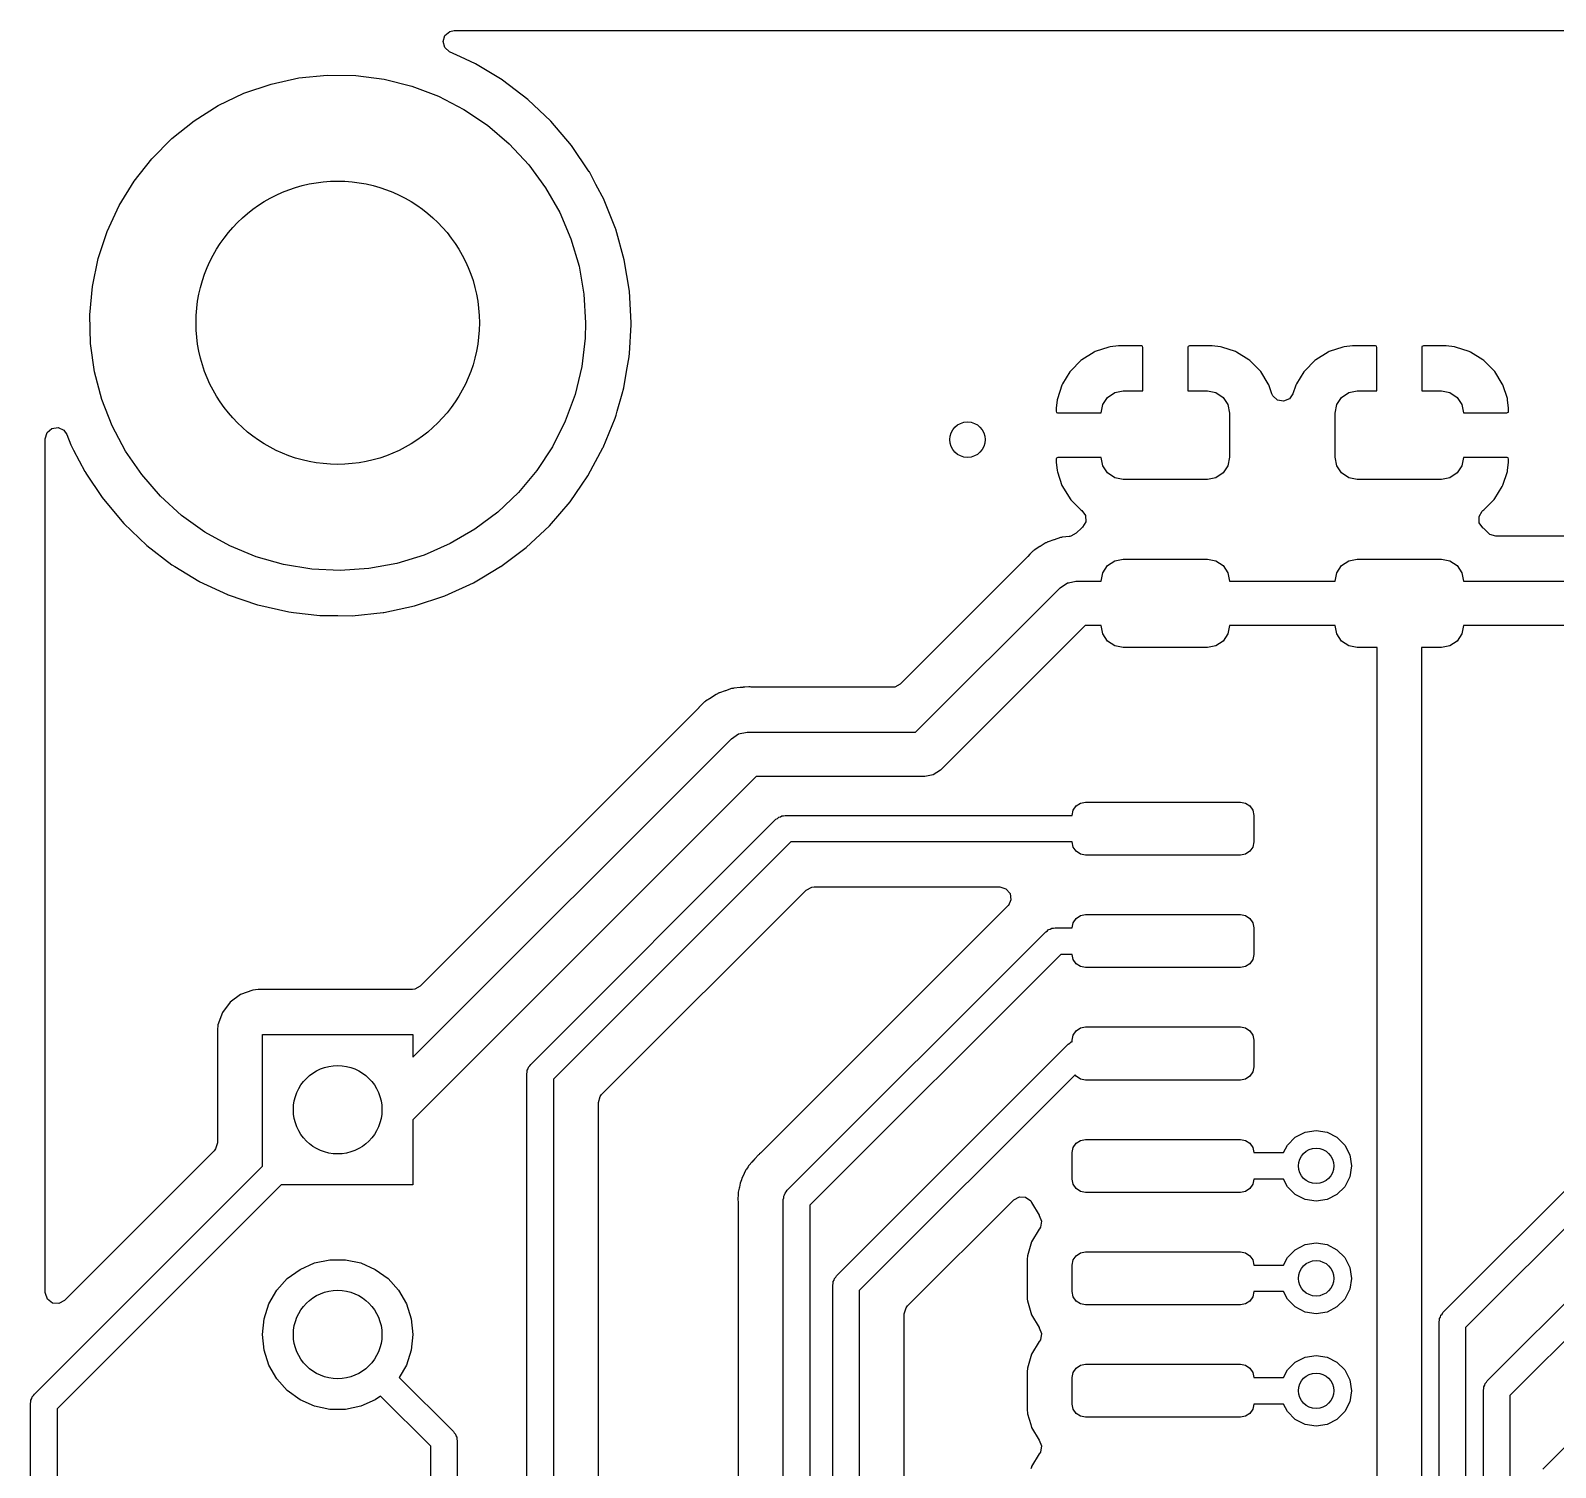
# Model space of a CAD drawing. Extents: x 122.3 to 173.5, y -134.1 to -70.4.
# Drawn here: x 122.26 to 139.48, y -86.59 to -70.36 of the extents above; entities that cross this region are included whole.
import ezdxf

# ---------------------------------------------------------------- set-up
doc = ezdxf.new("R2010")
doc.units = 0
doc.layers.add('BLACK', color=7, linetype='CONTINUOUS')

msp = doc.modelspace()

# ---------------------------------------------------------------- linework, layer by layer
at = {"layer": 'BLACK', "linetype": 'CONTINUOUS'}
for p, q in [((126.92, -70.4837), (126.941, -70.4157)), ((126.941, -70.4157), (126.995, -70.3696)), ((126.995, -70.3696), (127.046, -70.3585)), ((127.046, -70.3585), (147.931, -70.3585)), ((126.94, -70.552), (126.92, -70.4837)), ((126.993, -70.5988), (126.94, -70.552)), ((127.116, -70.656), (126.993, -70.5988)), ((127.286, -70.7345), (127.116, -70.656)), ((127.288, -70.7362), (127.286, -70.7345)), ((127.589, -70.9178), (127.288, -70.7362)), ((127.288, -70.7362), (127.288, -70.7362)), ((124.977, -70.9631), (125.292, -70.8945)), ((125.292, -70.8945), (125.613, -70.8625)), ((125.613, -70.8625), (125.935, -70.8675)), ((125.935, -70.8675), (126.255, -70.9096)), ((126.255, -70.9096), (126.567, -70.9881)), ((127.592, -70.9196), (127.589, -70.9178)), ((127.589, -70.9178), (127.589, -70.9178)), ((127.877, -71.1368), (127.592, -70.9196)), ((124.381, -71.2063), (124.672, -71.0676)), ((124.672, -71.0676), (124.977, -70.9631)), ((126.567, -70.9881), (126.869, -71.1021)), ((126.869, -71.1021), (127.155, -71.2499)), ((124.108, -71.3776), (124.381, -71.2063)), ((127.155, -71.2499), (127.423, -71.4297)), ((128.137, -71.3834), (127.877, -71.1368)), ((123.856, -71.5792), (124.108, -71.3776)), ((127.423, -71.4297), (127.668, -71.6391)), ((128.369, -71.6567), (128.137, -71.3834)), ((123.63, -71.8083), (123.856, -71.5792)), ((127.668, -71.6391), (127.887, -71.8752)), ((123.431, -72.062), (123.63, -71.8083)), ((128.57, -71.9535), (128.369, -71.6567)), ((127.887, -71.8752), (128.078, -72.135)), ((128.572, -71.9565), (128.57, -71.9535)), ((128.647, -72.0983), (128.572, -71.9565)), ((128.572, -71.9565), (128.572, -71.9565)), ((123.262, -72.3369), (123.431, -72.062)), ((128.078, -72.135), (128.238, -72.415)), ((128.738, -72.2702), (128.647, -72.0983)), ((128.739, -72.2734), (128.738, -72.2702)), ((128.867, -72.5955), (128.739, -72.2734)), ((123.127, -72.6293), (123.262, -72.3369)), ((128.238, -72.415), (128.364, -72.7115)), ((123.025, -72.9353), (123.127, -72.6293)), ((128.87, -72.6032), (128.867, -72.5955)), ((128.966, -72.9485), (128.87, -72.6032)), ((128.364, -72.7115), (128.456, -73.0206)), ((122.96, -73.251), (123.025, -72.9353)), ((129.024, -73.3022), (128.966, -72.9485)), ((128.456, -73.0206), (128.511, -73.3382)), ((122.931, -73.5721), (122.96, -73.251)), ((128.511, -73.3382), (128.53, -73.66)), ((129.043, -73.66), (129.024, -73.3022)), ((122.94, -73.8943), (122.931, -73.5721)), ((128.53, -73.66), (128.524, -73.8358)), ((129.024, -74.0063), (129.043, -73.6849)), ((129.043, -73.6831), (129.043, -73.66)), ((129.043, -73.6849), (129.043, -73.6831)), ((128.524, -73.8358), (128.486, -74.1558)), ((122.985, -74.2134), (122.94, -73.8943)), ((128.992, -74.2122), (129.021, -74.0442)), ((129.021, -74.0408), (129.024, -74.0063)), ((129.021, -74.0442), (129.021, -74.0408)), ((129.021, -74.0442), (129.021, -74.0442)), ((134.272, -73.9928), (134.134, -74.0781)), ((134.285, -73.9866), (134.272, -73.9928)), ((134.44, -73.9351), (134.285, -73.9866)), ((134.453, -73.9323), (134.44, -73.9351)), ((134.549, -73.9223), (134.453, -73.9323)), ((134.555, -73.922), (134.549, -73.9223)), ((134.81, -73.922), (134.555, -73.922)), ((134.817, -73.9237), (134.81, -73.922)), ((134.819, -73.9249), (134.817, -73.9237)), ((134.823, -73.9401), (134.819, -73.9249)), ((134.823, -74.43), (134.823, -73.9401)), ((135.333, -73.9279), (135.331, -73.9355)), ((135.331, -73.9355), (135.331, -74.43)), ((135.334, -73.9265), (135.333, -73.9279)), ((135.349, -73.922), (135.334, -73.9265)), ((135.599, -73.922), (135.349, -73.922)), ((135.606, -73.9223), (135.599, -73.922)), ((135.7, -73.932), (135.606, -73.9223)), ((135.713, -73.9349), (135.7, -73.932)), ((135.868, -73.986), (135.713, -73.9349)), ((135.881, -73.9922), (135.868, -73.986)), ((136.019, -74.0772), (135.881, -73.9922)), ((136.914, -73.9928), (136.776, -74.0781)), ((136.927, -73.9866), (136.914, -73.9928)), ((137.081, -73.9351), (136.927, -73.9866)), ((137.095, -73.9323), (137.081, -73.9351)), ((137.19, -73.9223), (137.095, -73.9323)), ((137.197, -73.922), (137.19, -73.9223)), ((137.451, -73.922), (137.197, -73.922)), ((137.459, -73.9237), (137.451, -73.922)), ((137.46, -73.9249), (137.459, -73.9237)), ((137.465, -73.9401), (137.46, -73.9249)), ((137.465, -74.43), (137.465, -73.9401)), ((137.974, -73.9279), (137.973, -73.9355)), ((137.973, -73.9355), (137.973, -74.43)), ((137.976, -73.9265), (137.974, -73.9279)), ((137.991, -73.922), (137.976, -73.9265)), ((138.241, -73.922), (137.991, -73.922)), ((138.247, -73.9223), (138.241, -73.922)), ((138.342, -73.932), (138.247, -73.9223)), ((138.355, -73.9349), (138.342, -73.932)), ((138.509, -73.986), (138.355, -73.9349)), ((138.523, -73.9922), (138.509, -73.986)), ((138.661, -74.0772), (138.523, -73.9922)), ((123.067, -74.5252), (122.985, -74.2134)), ((128.486, -74.1558), (128.41, -74.4693)), ((128.961, -74.3941), (128.992, -74.2122)), ((133.999, -74.2132), (133.914, -74.3512)), ((134.008, -74.2018), (133.999, -74.2132)), ((134.123, -74.0871), (134.008, -74.2018)), ((134.134, -74.0781), (134.123, -74.0871)), ((136.03, -74.0863), (136.019, -74.0772)), ((136.145, -74.2008), (136.03, -74.0863)), ((136.154, -74.2122), (136.145, -74.2008)), ((136.239, -74.35), (136.154, -74.2122)), ((136.641, -74.2132), (136.556, -74.3512)), ((136.65, -74.2018), (136.641, -74.2132)), ((136.765, -74.0871), (136.65, -74.2018)), ((136.776, -74.0781), (136.765, -74.0871)), ((138.672, -74.0863), (138.661, -74.0772)), ((138.787, -74.2008), (138.672, -74.0863)), ((138.796, -74.2122), (138.787, -74.2008)), ((138.881, -74.35), (138.796, -74.2122)), ((128.942, -74.4618), (128.961, -74.3941)), ((133.908, -74.3644), (133.857, -74.5187)), ((133.914, -74.3512), (133.908, -74.3644)), ((136.246, -74.3632), (136.239, -74.35)), ((136.278, -74.4618), (136.246, -74.3632)), ((136.55, -74.3644), (136.518, -74.4616)), ((136.556, -74.3512), (136.55, -74.3644)), ((138.887, -74.3632), (138.881, -74.35)), ((138.939, -74.5174), (138.887, -74.3632)), ((123.184, -74.8256), (123.067, -74.5252)), ((128.41, -74.4693), (128.3, -74.772)), ((128.886, -74.6579), (128.942, -74.4618)), ((133.854, -74.5321), (133.845, -74.6264)), ((133.857, -74.5187), (133.854, -74.5321)), ((134.371, -74.5843), (134.425, -74.5032)), ((134.425, -74.5032), (134.507, -74.449)), ((134.507, -74.449), (134.602, -74.43)), ((134.602, -74.43), (134.823, -74.43)), ((135.331, -74.43), (135.552, -74.43)), ((135.552, -74.43), (135.648, -74.449)), ((135.648, -74.449), (135.729, -74.5032)), ((135.729, -74.5032), (135.783, -74.5843)), ((136.29, -74.4863), (136.278, -74.4618)), ((136.342, -74.5346), (136.29, -74.4863)), ((136.412, -74.5472), (136.342, -74.5346)), ((136.477, -74.5199), (136.412, -74.5472)), ((136.518, -74.4616), (136.477, -74.5199)), ((137.013, -74.5843), (137.067, -74.5032)), ((137.067, -74.5032), (137.148, -74.449)), ((137.148, -74.449), (137.244, -74.43)), ((137.244, -74.43), (137.465, -74.43)), ((137.973, -74.43), (138.194, -74.43)), ((138.194, -74.43), (138.289, -74.449)), ((138.289, -74.449), (138.371, -74.5032)), ((138.371, -74.5032), (138.425, -74.5843)), ((138.942, -74.5308), (138.939, -74.5174)), ((138.951, -74.6264), (138.942, -74.5308)), ((128.728, -75.0708), (128.863, -74.7387)), ((128.863, -74.7387), (128.873, -74.7026)), ((128.873, -74.7026), (128.886, -74.6579)), ((133.845, -74.6264), (133.844, -74.6329)), ((133.844, -74.6329), (133.844, -74.6579)), ((133.844, -74.6579), (133.849, -74.6731)), ((133.849, -74.6731), (133.85, -74.6743)), ((133.85, -74.6743), (133.858, -74.676)), ((133.858, -74.676), (134.353, -74.676)), ((134.353, -74.676), (134.371, -74.5843)), ((135.783, -74.5843), (135.802, -74.68)), ((135.802, -74.68), (135.802, -75.18)), ((136.994, -74.68), (137.013, -74.5843)), ((136.994, -75.18), (136.994, -74.68)), ((138.425, -74.5843), (138.443, -74.676)), ((138.443, -74.676), (138.934, -74.676)), ((138.934, -74.676), (138.949, -74.6715)), ((138.949, -74.6715), (138.95, -74.6701)), ((138.95, -74.6701), (138.952, -74.6625)), ((138.952, -74.6329), (138.951, -74.6264)), ((138.952, -74.6625), (138.952, -74.6329)), ((122.428, -74.9696), (122.449, -74.9015)), ((122.449, -74.9015), (122.502, -74.855)), ((122.502, -74.855), (122.572, -74.8449)), ((122.572, -74.8449), (122.637, -74.8744)), ((122.637, -74.8744), (122.672, -74.9234)), ((123.335, -75.1105), (123.184, -74.8256)), ((128.3, -74.772), (128.155, -75.06)), ((122.428, -84.6161), (122.428, -74.9696)), ((122.672, -74.9234), (122.717, -75.0393)), ((122.717, -75.0393), (122.748, -75.0979)), ((128.155, -75.06), (127.978, -75.3294)), ((128.56, -75.3833), (128.726, -75.0738)), ((128.726, -75.0738), (128.728, -75.0708)), ((122.748, -75.0979), (122.876, -75.3413)), ((123.518, -75.3761), (123.335, -75.1105)), ((133.846, -75.1899), (133.844, -75.1975)), ((133.844, -75.1975), (133.844, -75.2271)), ((133.844, -75.2271), (133.845, -75.2336)), ((133.845, -75.2336), (133.854, -75.3292)), ((133.847, -75.1885), (133.846, -75.1899)), ((133.862, -75.184), (133.847, -75.1885)), ((134.353, -75.184), (133.862, -75.184)), ((134.371, -75.2757), (134.353, -75.184)), ((135.802, -75.18), (135.783, -75.2757)), ((137.013, -75.2757), (136.994, -75.18)), ((138.443, -75.184), (138.425, -75.2757)), ((138.938, -75.184), (138.443, -75.184)), ((138.946, -75.1857), (138.938, -75.184)), ((138.942, -75.3279), (138.951, -75.2336)), ((138.947, -75.1869), (138.946, -75.1857)), ((138.952, -75.2021), (138.947, -75.1869)), ((138.951, -75.2336), (138.952, -75.2271)), ((138.952, -75.2271), (138.952, -75.2021)), ((122.876, -75.3413), (122.884, -75.3566)), ((122.884, -75.3566), (122.886, -75.3594)), ((122.886, -75.3594), (122.886, -75.3594)), ((122.886, -75.3594), (123.07, -75.6328)), ((123.729, -75.6191), (123.518, -75.3761)), ((127.978, -75.3294), (127.771, -75.5767)), ((128.483, -75.4956), (128.556, -75.3891)), ((128.556, -75.3891), (128.558, -75.3863)), ((128.556, -75.3891), (128.556, -75.3891)), ((128.558, -75.3863), (128.56, -75.3833)), ((128.56, -75.3833), (128.56, -75.3833)), ((133.854, -75.3292), (133.857, -75.3426)), ((133.857, -75.3426), (133.909, -75.4968)), ((134.425, -75.3568), (134.371, -75.2757)), ((134.507, -75.411), (134.425, -75.3568)), ((134.602, -75.43), (134.507, -75.411)), ((135.552, -75.43), (134.602, -75.43)), ((135.648, -75.411), (135.552, -75.43)), ((135.729, -75.3568), (135.648, -75.411)), ((135.783, -75.2757), (135.729, -75.3568)), ((137.067, -75.3568), (137.013, -75.2757)), ((137.148, -75.411), (137.067, -75.3568)), ((137.244, -75.43), (137.148, -75.411)), ((138.194, -75.43), (137.244, -75.43)), ((138.289, -75.411), (138.194, -75.43)), ((138.371, -75.3568), (138.289, -75.411)), ((138.425, -75.2757), (138.371, -75.3568)), ((138.888, -75.4956), (138.939, -75.3413)), ((138.939, -75.3413), (138.942, -75.3279)), ((127.771, -75.5767), (127.537, -75.7986)), ((128.355, -75.6816), (128.483, -75.4956)), ((133.909, -75.4968), (133.915, -75.51)), ((133.915, -75.51), (134, -75.6478)), ((138.797, -75.6468), (138.882, -75.5088)), ((138.882, -75.5088), (138.888, -75.4956)), ((123.07, -75.6328), (123.084, -75.654)), ((123.084, -75.654), (123.315, -75.9282)), ((123.968, -75.836), (123.729, -75.6191)), ((128.121, -75.9533), (128.355, -75.6816)), ((134, -75.6478), (134.009, -75.6592)), ((134.009, -75.6592), (134.124, -75.7737)), ((134.124, -75.7737), (134.133, -75.7808)), ((138.663, -75.7809), (138.673, -75.7729)), ((138.673, -75.7729), (138.788, -75.6582)), ((138.788, -75.6582), (138.797, -75.6468)), ((123.315, -75.9282), (123.574, -76.1757)), ((124.23, -76.0241), (123.968, -75.836)), ((127.537, -75.7986), (127.279, -75.9922)), ((134.133, -75.7808), (134.174, -75.8387)), ((134.177, -75.9096), (134.142, -75.971)), ((134.174, -75.8387), (134.177, -75.9096)), ((138.619, -75.8497), (138.654, -75.7883)), ((138.622, -75.9206), (138.619, -75.8497)), ((138.663, -75.9779), (138.622, -75.9206)), ((138.654, -75.7883), (138.663, -75.7809)), ((124.511, -76.1809), (124.23, -76.0241)), ((127.279, -75.9922), (127.001, -76.1548)), ((127.86, -76.1982), (128.121, -75.9533)), ((133.818, -76.1132), (133.755, -76.1334)), ((133.822, -76.1117), (133.818, -76.1132)), ((133.891, -76.0868), (133.822, -76.1117)), ((133.898, -76.086), (133.891, -76.0868)), ((133.904, -76.0846), (133.898, -76.086)), ((133.91, -76.0834), (133.904, -76.0846)), ((133.917, -76.0811), (133.91, -76.0834)), ((133.989, -76.0752), (133.917, -76.0811)), ((133.994, -76.0748), (133.989, -76.0752)), ((133.997, -76.0745), (133.994, -76.0748)), ((134.009, -76.0724), (133.997, -76.0745)), ((134.071, -76.0383), (134.009, -76.0724)), ((134.075, -76.0347), (134.071, -76.0383)), ((134.128, -75.9815), (134.075, -76.0347)), ((134.134, -75.9778), (134.128, -75.9815)), ((134.142, -75.971), (134.134, -75.9778)), ((138.667, -75.9807), (138.663, -75.9779)), ((138.672, -75.9859), (138.667, -75.9807)), ((138.721, -76.0347), (138.672, -75.9859)), ((138.742, -76.0515), (138.721, -76.0347)), ((138.81, -76.0715), (138.742, -76.0515)), ((158.097, -76.0715), (138.81, -76.0715)), ((123.574, -76.1757), (123.858, -76.3939)), ((124.809, -76.3043), (124.511, -76.1809)), ((126.706, -76.2844), (126.398, -76.3792)), ((127.001, -76.1548), (126.706, -76.2844)), ((127.573, -76.4134), (127.86, -76.1982)), ((133.547, -76.275), (133.523, -76.3004)), ((133.576, -76.2441), (133.547, -76.275)), ((133.582, -76.2401), (133.576, -76.2441)), ((133.586, -76.2374), (133.582, -76.2401)), ((133.589, -76.2348), (133.586, -76.2374)), ((133.597, -76.2274), (133.589, -76.2348)), ((133.589, -76.2348), (133.589, -76.2348)), ((133.66, -76.1895), (133.597, -76.2274)), ((133.663, -76.1872), (133.66, -76.1895)), ((133.718, -76.1512), (133.663, -76.1872)), ((133.724, -76.1472), (133.718, -76.1512)), ((133.718, -76.1512), (133.718, -76.1512)), ((133.731, -76.1447), (133.724, -76.1472)), ((133.737, -76.142), (133.731, -76.1447)), ((133.742, -76.1394), (133.737, -76.142)), ((133.748, -76.1356), (133.742, -76.1394)), ((133.755, -76.1334), (133.748, -76.1356)), ((133.755, -76.1334), (133.755, -76.1334)), ((123.858, -76.3939), (123.89, -76.4134)), ((123.89, -76.4134), (124.161, -76.5783)), ((125.119, -76.3926), (124.809, -76.3043)), ((125.437, -76.4447), (125.119, -76.3926)), ((125.759, -76.4598), (125.437, -76.4447)), ((126.081, -76.4379), (125.759, -76.4598)), ((126.398, -76.3792), (126.081, -76.4379)), ((127.359, -76.5405), (127.57, -76.4151)), ((127.57, -76.4151), (127.573, -76.4134)), ((127.57, -76.4151), (127.57, -76.4151)), ((133.521, -76.3028), (132.082, -77.7414)), ((133.523, -76.3004), (133.521, -76.3028)), ((134.371, -76.4843), (134.425, -76.4032)), ((134.425, -76.4032), (134.507, -76.349)), ((134.507, -76.349), (134.602, -76.33)), ((134.602, -76.33), (135.552, -76.33)), ((135.552, -76.33), (135.648, -76.349)), ((135.648, -76.349), (135.729, -76.4032)), ((135.729, -76.4032), (135.783, -76.4843)), ((137.013, -76.4843), (137.067, -76.4032)), ((137.067, -76.4032), (137.148, -76.349)), ((137.148, -76.349), (137.244, -76.33)), ((137.244, -76.33), (138.194, -76.33)), ((138.194, -76.33), (138.289, -76.349)), ((138.289, -76.349), (138.371, -76.4032)), ((138.371, -76.4032), (138.425, -76.4843)), ((124.161, -76.5783), (124.161, -76.5783)), ((124.161, -76.5783), (124.164, -76.5801)), ((124.164, -76.5801), (124.167, -76.5815)), ((124.167, -76.5815), (124.167, -76.5815)), ((124.167, -76.5815), (124.486, -76.7306)), ((126.939, -76.7449), (127.265, -76.5963)), ((127.265, -76.5963), (127.359, -76.5405)), ((133.889, -76.6532), (133.971, -76.599)), ((133.971, -76.599), (133.984, -76.5963)), ((133.984, -76.5963), (134.066, -76.58)), ((134.066, -76.58), (134.066, -76.58)), ((134.066, -76.58), (134.352, -76.58)), ((134.352, -76.58), (134.371, -76.4843)), ((135.783, -76.4843), (135.802, -76.58)), ((135.802, -76.58), (136.994, -76.58)), ((136.994, -76.58), (137.013, -76.4843)), ((138.425, -76.4843), (138.444, -76.58)), ((138.444, -76.58), (158.11, -76.58)), ((124.486, -76.7306), (124.486, -76.7307)), ((124.486, -76.7307), (124.489, -76.7321)), ((124.489, -76.7321), (124.492, -76.7332)), ((124.492, -76.7332), (124.492, -76.7332)), ((124.492, -76.7332), (124.825, -76.8471)), ((126.599, -76.8574), (126.939, -76.7449)), ((132.256, -78.2868), (133.889, -76.6532)), ((133.889, -76.6532), (133.889, -76.6532)), ((124.825, -76.8471), (124.825, -76.8471)), ((124.825, -76.8471), (124.828, -76.8482)), ((124.828, -76.8482), (125.177, -76.927)), ((125.177, -76.927), (125.23, -76.9329)), ((125.23, -76.9329), (125.53, -76.9671)), ((125.53, -76.9671), (125.53, -76.9671)), ((125.53, -76.9671), (125.533, -76.9675)), ((125.533, -76.9675), (125.537, -76.9675)), ((125.537, -76.9675), (125.537, -76.9675)), ((125.537, -76.9675), (125.731, -76.9686)), ((125.731, -76.9686), (125.892, -76.9694)), ((125.892, -76.9694), (125.895, -76.9691)), ((125.895, -76.9691), (126.245, -76.9329)), ((125.895, -76.9691), (125.895, -76.9691)), ((126.245, -76.9329), (126.248, -76.9326)), ((126.245, -76.9329), (126.245, -76.9329)), ((126.248, -76.9326), (126.252, -76.9319)), ((126.252, -76.9319), (126.424, -76.8949)), ((126.252, -76.9319), (126.252, -76.9319)), ((126.424, -76.8949), (126.599, -76.8574)), ((134.17, -77.08), (132.536, -78.7136)), ((134.352, -77.08), (134.17, -77.08)), ((134.371, -77.1757), (134.352, -77.08)), ((135.802, -77.08), (135.783, -77.1757)), ((136.994, -77.08), (135.802, -77.08)), ((137.013, -77.1757), (136.994, -77.08)), ((138.444, -77.08), (138.425, -77.1757)), ((144.188, -77.08), (138.444, -77.08)), ((134.425, -77.2568), (134.371, -77.1757)), ((134.507, -77.311), (134.425, -77.2568)), ((134.602, -77.33), (134.507, -77.311)), ((135.648, -77.311), (135.552, -77.33)), ((135.729, -77.2568), (135.648, -77.311)), ((135.783, -77.1757), (135.729, -77.2568)), ((137.067, -77.2568), (137.013, -77.1757)), ((137.148, -77.311), (137.067, -77.2568)), ((137.244, -77.33), (137.148, -77.311)), ((138.289, -77.311), (138.194, -77.33)), ((138.371, -77.2568), (138.289, -77.311)), ((138.425, -77.1757), (138.371, -77.2568)), ((135.552, -77.33), (134.602, -77.33)), ((137.469, -77.33), (137.244, -77.33)), ((137.469, -124.156), (137.469, -77.33)), ((138.194, -77.33), (137.969, -77.33)), ((137.969, -77.33), (137.969, -99.2148)), ((130.042, -77.8402), (130.035, -77.8424)), ((130.104, -77.82), (130.042, -77.8402)), ((130.042, -77.8402), (130.042, -77.8402)), ((130.108, -77.8185), (130.104, -77.82)), ((130.177, -77.7936), (130.108, -77.8185)), ((130.184, -77.7928), (130.177, -77.7936)), ((130.19, -77.7914), (130.184, -77.7928)), ((130.196, -77.7902), (130.19, -77.7914)), ((130.203, -77.7879), (130.196, -77.7902)), ((130.276, -77.782), (130.203, -77.7879)), ((130.28, -77.7816), (130.276, -77.782)), ((130.292, -77.7802), (130.28, -77.7816)), ((130.305, -77.7787), (130.292, -77.7802)), ((130.309, -77.7783), (130.305, -77.7787)), ((130.305, -77.7787), (130.305, -77.7787)), ((130.317, -77.7783), (130.309, -77.7783)), ((130.327, -77.7779), (130.317, -77.7783)), ((130.372, -77.7742), (130.327, -77.7779)), ((130.379, -77.7736), (130.372, -77.7742)), ((130.372, -77.7742), (130.372, -77.7742)), ((130.387, -77.7747), (130.379, -77.7736)), ((130.401, -77.7769), (130.387, -77.7747)), ((130.387, -77.7747), (130.387, -77.7747)), ((130.42, -77.7783), (130.401, -77.7769)), ((131.993, -77.7783), (130.42, -77.7783)), ((132.02, -77.7754), (131.993, -77.7783)), ((132.082, -77.7414), (132.02, -77.7754)), ((129.807, -78.0096), (126.662, -81.1546)), ((129.81, -78.0072), (129.807, -78.0096)), ((129.858, -77.9563), (129.81, -78.0072)), ((129.863, -77.9509), (129.858, -77.9563)), ((129.869, -77.9469), (129.863, -77.9509)), ((129.872, -77.9442), (129.869, -77.9469)), ((129.875, -77.9416), (129.872, -77.9442)), ((129.884, -77.9342), (129.875, -77.9416)), ((129.875, -77.9416), (129.875, -77.9416)), ((129.946, -77.8963), (129.884, -77.9342)), ((129.95, -77.894), (129.946, -77.8963)), ((130.005, -77.858), (129.95, -77.894)), ((130.011, -77.854), (130.005, -77.858)), ((130.005, -77.858), (130.005, -77.858)), ((130.018, -77.8515), (130.011, -77.854)), ((130.023, -77.8488), (130.018, -77.8515)), ((130.029, -77.8462), (130.023, -77.8488)), ((130.035, -77.8424), (130.029, -77.8462)), ((130.176, -78.36), (130.257, -78.3058)), ((130.257, -78.3058), (130.353, -78.2868)), ((130.353, -78.2868), (130.353, -78.2868)), ((130.353, -78.2868), (132.256, -78.2868)), ((126.58, -81.956), (130.176, -78.36)), ((130.456, -78.7868), (126.58, -82.6632)), ((132.359, -78.7868), (130.456, -78.7868)), ((132.455, -78.7678), (132.359, -78.7868)), ((132.536, -78.7136), (132.455, -78.7678)), ((134.025, -79.225), (134.036, -79.1676)), ((134.036, -79.1676), (134.069, -79.1189)), ((134.069, -79.1189), (134.118, -79.0864)), ((134.118, -79.0864), (134.175, -79.075)), ((134.175, -79.075), (135.925, -79.075)), ((135.925, -79.075), (135.982, -79.0864)), ((135.982, -79.0864), (136.031, -79.1189)), ((136.031, -79.1189), (136.064, -79.1676)), ((136.064, -79.1676), (136.075, -79.225)), ((127.91, -82.0375), (130.679, -79.2689)), ((130.679, -79.2689), (130.696, -79.2591)), ((130.696, -79.2591), (130.71, -79.2451)), ((130.71, -79.2451), (130.729, -79.24)), ((130.729, -79.24), (130.746, -79.2301)), ((130.746, -79.2301), (130.766, -79.2301)), ((130.766, -79.2301), (130.785, -79.225)), ((130.785, -79.225), (134.025, -79.225)), ((136.075, -79.225), (136.075, -79.525)), ((130.847, -79.525), (128.166, -82.2057)), ((134.025, -79.525), (130.847, -79.525)), ((134.036, -79.5824), (134.025, -79.525)), ((136.075, -79.525), (136.064, -79.5824)), ((134.069, -79.6311), (134.036, -79.5824)), ((134.118, -79.6636), (134.069, -79.6311)), ((134.175, -79.675), (134.118, -79.6636)), ((135.925, -79.675), (134.175, -79.675)), ((135.982, -79.6636), (135.925, -79.675)), ((136.031, -79.6311), (135.982, -79.6636)), ((136.064, -79.5824), (136.031, -79.6311)), ((128.711, -82.3795), (131.02, -80.0704)), ((131.02, -80.0704), (131.083, -80.0364)), ((131.083, -80.0364), (131.11, -80.0335)), ((131.11, -80.0335), (133.209, -80.0335)), ((133.209, -80.0335), (133.277, -80.0535)), ((133.277, -80.0535), (133.323, -80.1072)), ((133.298, -80.2486), (130.504, -83.0423)), ((133.304, -80.242), (133.298, -80.2486)), ((133.333, -80.1774), (133.304, -80.242)), ((133.323, -80.1072), (133.333, -80.1774)), ((134.036, -80.4376), (134.069, -80.3889)), ((134.069, -80.3889), (134.118, -80.3564)), ((134.118, -80.3564), (134.175, -80.345)), ((134.175, -80.345), (135.925, -80.345)), ((135.925, -80.345), (135.982, -80.3564)), ((135.982, -80.3564), (136.031, -80.3889)), ((136.031, -80.3889), (136.064, -80.4376)), ((130.806, -83.4599), (133.727, -80.5389)), ((133.727, -80.5389), (133.744, -80.5291)), ((133.744, -80.5291), (133.758, -80.5151)), ((133.758, -80.5151), (133.777, -80.51)), ((133.777, -80.51), (133.794, -80.5001)), ((133.794, -80.5001), (133.814, -80.5001)), ((133.814, -80.5001), (133.833, -80.495)), ((133.833, -80.495), (134.025, -80.495)), ((134.025, -80.495), (134.036, -80.4376)), ((136.064, -80.4376), (136.075, -80.495)), ((136.075, -80.495), (136.075, -80.795)), ((133.895, -80.795), (131.062, -83.6281)), ((134.025, -80.795), (133.895, -80.795)), ((134.036, -80.8524), (134.025, -80.795)), ((134.069, -80.9011), (134.036, -80.8524)), ((134.118, -80.9336), (134.069, -80.9011)), ((134.175, -80.945), (134.118, -80.9336)), ((135.982, -80.9336), (135.925, -80.945)), ((136.031, -80.9011), (135.982, -80.9336)), ((136.064, -80.8524), (136.031, -80.9011)), ((136.075, -80.795), (136.064, -80.8524)), ((138.212, -84.8416), (142.256, -80.7982)), ((135.925, -80.945), (134.175, -80.945)), ((142.468, -81.0103), (138.468, -85.0098)), ((124.633, -81.2494), (124.517, -81.3367)), ((124.77, -81.1983), (124.633, -81.2494)), ((124.832, -81.1915), (124.77, -81.1983)), ((126.573, -81.1915), (124.832, -81.1915)), ((126.6, -81.1886), (126.573, -81.1915)), ((126.662, -81.1546), (126.6, -81.1886)), ((124.429, -81.4533), (124.378, -81.5897)), ((124.517, -81.3367), (124.429, -81.4533)), ((124.378, -81.5897), (124.372, -81.6519)), ((134.069, -81.6589), (134.118, -81.6264)), ((134.118, -81.6264), (134.175, -81.615)), ((134.175, -81.615), (135.925, -81.615)), ((135.925, -81.615), (135.982, -81.6264)), ((135.982, -81.6264), (136.031, -81.6589)), ((124.372, -81.6519), (124.372, -82.9251)), ((124.88, -83.1879), (124.88, -81.7)), ((124.88, -81.7), (126.58, -81.7)), ((126.58, -81.7), (126.58, -81.956)), ((133.981, -81.8089), (133.998, -81.7991)), ((133.998, -81.7991), (134.012, -81.7851)), ((134.012, -81.7851), (134.025, -81.7815)), ((134.025, -81.765), (134.036, -81.7076)), ((134.025, -81.7815), (134.025, -81.765)), ((134.036, -81.7076), (134.069, -81.6589)), ((136.031, -81.6589), (136.064, -81.7076)), ((136.064, -81.7076), (136.075, -81.765)), ((136.075, -81.765), (136.075, -82.065)), ((131.364, -84.4251), (133.981, -81.8089)), ((127.866, -82.1436), (127.871, -82.1245)), ((127.866, -88.5839), (127.866, -82.1436)), ((127.871, -82.1048), (127.881, -82.0877)), ((127.871, -82.1245), (127.871, -82.1048)), ((127.881, -82.0877), (127.886, -82.0686)), ((127.886, -82.0686), (127.9, -82.0546)), ((127.9, -82.0546), (127.91, -82.0375)), ((136.064, -82.1224), (136.031, -82.1711)), ((136.075, -82.065), (136.064, -82.1224)), ((138.712, -85.6121), (142.256, -82.0682)), ((128.166, -82.2057), (128.166, -88.646)), ((134.058, -82.1553), (131.62, -84.5933)), ((134.069, -82.1711), (134.058, -82.1553)), ((134.118, -82.2036), (134.069, -82.1711)), ((134.175, -82.215), (134.118, -82.2036)), ((135.925, -82.215), (134.175, -82.215)), ((135.982, -82.2036), (135.925, -82.215)), ((136.031, -82.1711), (135.982, -82.2036)), ((142.468, -82.2803), (138.968, -85.7803)), ((128.675, -82.4686), (128.695, -82.4004)), ((128.675, -88.609), (128.675, -82.4686)), ((128.695, -82.4004), (128.711, -82.3795)), ((126.58, -82.6632), (126.58, -83.4)), ((136.544, -82.8614), (136.655, -82.8046)), ((136.655, -82.8046), (136.779, -82.785)), ((136.779, -82.785), (136.903, -82.8046)), ((136.903, -82.8046), (137.014, -82.8614)), ((124.351, -82.9932), (124.335, -83.0141)), ((124.372, -82.9251), (124.351, -82.9932)), ((134.025, -83.035), (134.036, -82.9776)), ((134.036, -82.9776), (134.069, -82.9289)), ((134.069, -82.9289), (134.118, -82.8964)), ((134.118, -82.8964), (134.175, -82.885)), ((134.175, -82.885), (135.925, -82.885)), ((135.925, -82.885), (135.982, -82.8964)), ((135.982, -82.8964), (136.031, -82.9289)), ((136.031, -82.9289), (136.064, -82.9776)), ((136.064, -82.9776), (136.075, -83.035)), ((136.412, -83.035), (136.455, -82.9499)), ((136.455, -82.9499), (136.544, -82.8614)), ((137.014, -82.8614), (137.103, -82.9499)), ((137.103, -82.9499), (137.159, -83.0614)), ((124.335, -83.0141), (122.644, -84.7051)), ((130.375, -83.1759), (130.371, -83.1828)), ((130.406, -83.1422), (130.375, -83.1759)), ((130.414, -83.1332), (130.406, -83.1422)), ((130.417, -83.1297), (130.414, -83.1332)), ((130.437, -83.1091), (130.417, -83.1297)), ((130.44, -83.1063), (130.437, -83.1091)), ((130.483, -83.0604), (130.44, -83.1063)), ((130.489, -83.0546), (130.483, -83.0604)), ((130.483, -83.0604), (130.483, -83.0604)), ((130.495, -83.0503), (130.489, -83.0546)), ((130.504, -83.0423), (130.495, -83.0503)), ((130.495, -83.0503), (130.495, -83.0503)), ((134.025, -83.335), (134.025, -83.035)), ((136.075, -83.035), (136.412, -83.035)), ((137.159, -83.0614), (137.179, -83.185)), ((139.34, -86.6095), (142.871, -83.0789)), ((122.305, -85.7628), (124.88, -83.1879)), ((130.289, -83.3424), (130.283, -83.3611)), ((130.294, -83.3217), (130.289, -83.3424)), ((130.317, -83.2812), (130.294, -83.3217)), ((130.322, -83.2705), (130.317, -83.2812)), ((130.337, -83.2354), (130.322, -83.2705)), ((130.34, -83.2281), (130.337, -83.2354)), ((130.337, -83.2354), (130.337, -83.2354)), ((130.346, -83.2213), (130.34, -83.2281)), ((130.353, -83.2112), (130.346, -83.2213)), ((130.364, -83.1947), (130.353, -83.2112)), ((130.371, -83.1828), (130.364, -83.1947)), ((130.371, -83.1828), (130.371, -83.1828)), ((134.036, -83.3924), (134.025, -83.335)), ((136.075, -83.335), (136.064, -83.3924)), ((136.412, -83.335), (136.075, -83.335)), ((136.455, -83.4201), (136.412, -83.335)), ((137.159, -83.3086), (137.103, -83.4201)), ((137.179, -83.185), (137.159, -83.3086)), ((125.092, -83.4), (122.561, -85.931)), ((126.58, -83.4), (125.092, -83.4)), ((130.252, -83.524), (130.248, -83.5452)), ((130.253, -83.5043), (130.252, -83.524)), ((130.257, -83.4661), (130.253, -83.4828)), ((130.253, -83.4828), (130.253, -83.5043)), ((130.265, -83.4381), (130.257, -83.4661)), ((130.267, -83.4264), (130.265, -83.4381)), ((130.274, -83.3808), (130.267, -83.4246)), ((130.267, -83.4246), (130.267, -83.4264)), ((130.283, -83.3611), (130.274, -83.3808)), ((130.767, -83.5272), (130.777, -83.5101)), ((130.777, -83.5101), (130.782, -83.491)), ((130.782, -83.491), (130.796, -83.477)), ((130.796, -83.477), (130.806, -83.4599)), ((134.069, -83.4411), (134.036, -83.3924)), ((134.118, -83.4736), (134.069, -83.4411)), ((134.175, -83.485), (134.118, -83.4736)), ((135.925, -83.485), (134.175, -83.485)), ((135.982, -83.4736), (135.925, -83.485)), ((136.031, -83.4411), (135.982, -83.4736)), ((136.064, -83.3924), (136.031, -83.4411)), ((136.544, -83.5086), (136.455, -83.4201)), ((136.655, -83.5654), (136.544, -83.5086)), ((137.014, -83.5086), (136.903, -83.5654)), ((137.103, -83.4201), (137.014, -83.5086)), ((130.248, -83.5452), (130.25, -83.5673)), ((130.25, -83.5673), (130.253, -83.5911)), ((130.253, -83.5911), (130.253, -83.603)), ((130.253, -83.603), (130.253, -108.412)), ((130.762, -83.566), (130.767, -83.5469)), ((130.762, -108.675), (130.762, -83.566)), ((130.767, -83.5469), (130.767, -83.5272)), ((131.062, -83.6281), (131.062, -108.737)), ((132.166, -84.7671), (133.366, -83.5673)), ((133.366, -83.5673), (133.428, -83.5333)), ((133.428, -83.5333), (133.499, -83.5383)), ((133.499, -83.5383), (133.556, -83.5809)), ((133.556, -83.5809), (133.566, -83.5986)), ((133.566, -83.5986), (133.566, -83.5986)), ((133.566, -83.5986), (133.651, -83.7418)), ((136.779, -83.585), (136.655, -83.5654)), ((136.903, -83.5654), (136.779, -83.585)), ((133.651, -83.7418), (133.653, -83.7445)), ((133.653, -83.7445), (133.679, -83.8089)), ((133.679, -83.8089), (133.665, -83.8785)), ((133.651, -83.8982), (133.566, -84.0414)), ((133.654, -83.8943), (133.651, -83.8982)), ((133.665, -83.8785), (133.654, -83.8943)), ((133.519, -84.2012), (133.517, -84.2385)), ((133.566, -84.0414), (133.519, -84.2012)), ((134.036, -84.2476), (134.069, -84.1989)), ((134.069, -84.1989), (134.118, -84.1664)), ((134.118, -84.1664), (134.175, -84.155)), ((134.175, -84.155), (135.925, -84.155)), ((135.925, -84.155), (135.982, -84.1664)), ((135.982, -84.1664), (136.031, -84.1989)), ((136.031, -84.1989), (136.064, -84.2476)), ((136.455, -84.2199), (136.544, -84.1314)), ((136.544, -84.1314), (136.655, -84.0746)), ((136.655, -84.0746), (136.779, -84.055)), ((136.779, -84.055), (136.903, -84.0746)), ((136.903, -84.0746), (137.014, -84.1314)), ((137.014, -84.1314), (137.103, -84.2199)), ((125.161, -84.4583), (125.305, -84.3539)), ((125.305, -84.3539), (125.467, -84.2816)), ((125.467, -84.2816), (125.641, -84.2447)), ((125.641, -84.2447), (125.819, -84.2447)), ((125.819, -84.2447), (125.993, -84.2816)), ((125.993, -84.2816), (126.155, -84.3539)), ((126.155, -84.3539), (126.299, -84.4583)), ((133.517, -84.2385), (133.517, -84.6715)), ((134.025, -84.305), (134.036, -84.2476)), ((134.025, -84.605), (134.025, -84.305)), ((136.064, -84.2476), (136.075, -84.305)), ((136.075, -84.305), (136.412, -84.305)), ((136.412, -84.305), (136.455, -84.2199)), ((137.103, -84.2199), (137.159, -84.3314)), ((137.159, -84.3314), (137.179, -84.455)), ((125.042, -84.5904), (125.161, -84.4583)), ((126.299, -84.4583), (126.418, -84.5904)), ((131.32, -84.5312), (131.326, -84.5121)), ((131.32, -105.943), (131.32, -84.5312)), ((131.326, -84.4924), (131.335, -84.4753)), ((131.326, -84.5121), (131.326, -84.4924)), ((131.335, -84.4753), (131.34, -84.4562)), ((131.34, -84.4562), (131.354, -84.4422)), ((131.354, -84.4422), (131.364, -84.4251)), ((137.179, -84.455), (137.159, -84.5786)), ((122.429, -84.625), (122.428, -84.6161)), ((122.454, -84.6916), (122.429, -84.625)), ((122.51, -84.7341), (122.454, -84.6916)), ((122.644, -84.7051), (122.581, -84.7392)), ((124.953, -84.7443), (125.042, -84.5904)), ((126.418, -84.5904), (126.507, -84.7443)), ((131.62, -84.5933), (131.62, -105.881)), ((133.517, -84.6715), (133.517, -84.674)), ((133.517, -84.674), (133.517, -84.674)), ((133.517, -84.674), (133.518, -84.6916)), ((133.518, -84.6916), (133.519, -84.7088)), ((133.519, -84.7088), (133.566, -84.8686)), ((134.036, -84.6624), (134.025, -84.605)), ((134.069, -84.7111), (134.036, -84.6624)), ((134.118, -84.7436), (134.069, -84.7111)), ((136.031, -84.7111), (135.982, -84.7436)), ((136.064, -84.6624), (136.031, -84.7111)), ((136.075, -84.605), (136.064, -84.6624)), ((136.412, -84.605), (136.075, -84.605)), ((136.455, -84.6901), (136.412, -84.605)), ((136.544, -84.7786), (136.455, -84.6901)), ((137.103, -84.6901), (137.014, -84.7786)), ((137.159, -84.5786), (137.103, -84.6901)), ((122.581, -84.7392), (122.51, -84.7341)), ((124.899, -84.9133), (124.953, -84.7443)), ((126.507, -84.7443), (126.561, -84.9133)), ((132.129, -84.8562), (132.149, -84.788)), ((132.129, -100.388), (132.129, -84.8562)), ((132.149, -84.788), (132.166, -84.7671)), ((133.566, -84.8686), (133.651, -85.0118)), ((134.175, -84.755), (134.118, -84.7436)), ((135.925, -84.755), (134.175, -84.755)), ((135.982, -84.7436), (135.925, -84.755)), ((136.655, -84.8354), (136.544, -84.7786)), ((136.779, -84.855), (136.655, -84.8354)), ((136.903, -84.8354), (136.779, -84.855)), ((137.014, -84.7786), (136.903, -84.8354)), ((138.173, -84.9089), (138.183, -84.8918)), ((138.183, -84.8918), (138.188, -84.8727)), ((138.188, -84.8727), (138.202, -84.8587)), ((138.202, -84.8587), (138.212, -84.8416)), ((124.88, -85.09), (124.899, -84.9133)), ((126.561, -84.9133), (126.58, -85.09)), ((133.651, -85.0118), (133.653, -85.0145)), ((133.653, -85.0145), (133.679, -85.0789)), ((138.168, -84.9477), (138.173, -84.9286)), ((138.168, -96.8031), (138.168, -84.9477)), ((138.173, -84.9286), (138.173, -84.9089)), ((138.468, -85.0098), (138.468, -96.741)), ((124.899, -85.2667), (124.88, -85.09)), ((126.58, -85.09), (126.561, -85.2667)), ((133.651, -85.1682), (133.566, -85.3114)), ((133.654, -85.1643), (133.651, -85.1682)), ((133.665, -85.1485), (133.654, -85.1643)), ((133.679, -85.0789), (133.665, -85.1485)), ((124.953, -85.4357), (124.899, -85.2667)), ((126.561, -85.2667), (126.507, -85.4357)), ((133.566, -85.3114), (133.519, -85.4712)), ((136.455, -85.4899), (136.544, -85.4014)), ((136.544, -85.4014), (136.655, -85.3446)), ((136.655, -85.3446), (136.779, -85.325)), ((136.779, -85.325), (136.903, -85.3446)), ((136.903, -85.3446), (137.014, -85.4014)), ((137.014, -85.4014), (137.103, -85.4899)), ((125.042, -85.5896), (124.953, -85.4357)), ((125.161, -85.7217), (125.042, -85.5896)), ((126.507, -85.4357), (126.426, -85.5743)), ((126.426, -85.5743), (127.036, -86.1834)), ((133.519, -85.4776), (133.517, -85.5024)), ((133.517, -85.5024), (133.517, -85.5085)), ((133.517, -85.5085), (133.517, -85.9415)), ((133.519, -85.4712), (133.519, -85.4776)), ((133.519, -85.4776), (133.519, -85.4776)), ((134.025, -85.575), (134.036, -85.5176)), ((134.025, -85.875), (134.025, -85.575)), ((134.036, -85.5176), (134.069, -85.4689)), ((134.069, -85.4689), (134.118, -85.4364)), ((134.118, -85.4364), (134.175, -85.425)), ((134.175, -85.425), (135.925, -85.425)), ((135.925, -85.425), (135.982, -85.4364)), ((135.982, -85.4364), (136.031, -85.4689)), ((136.031, -85.4689), (136.064, -85.5176)), ((136.064, -85.5176), (136.075, -85.575)), ((136.075, -85.575), (136.412, -85.575)), ((136.412, -85.575), (136.455, -85.4899)), ((137.103, -85.4899), (137.159, -85.6014)), ((122.295, -85.7799), (122.305, -85.7628)), ((125.305, -85.8261), (125.161, -85.7217)), ((137.159, -85.6014), (137.179, -85.725)), ((137.179, -85.725), (137.159, -85.8486)), ((138.668, -85.7182), (138.673, -85.6991)), ((138.668, -96.5962), (138.668, -85.7182)), ((138.673, -85.6793), (138.683, -85.6622)), ((138.673, -85.6991), (138.673, -85.6793)), ((138.683, -85.6622), (138.688, -85.6432)), ((138.688, -85.6432), (138.702, -85.6292)), ((138.702, -85.6292), (138.712, -85.6121)), ((122.261, -85.8689), (122.266, -85.8498)), ((122.261, -104.58), (122.261, -85.8689)), ((122.266, -85.8301), (122.276, -85.813)), ((122.266, -85.8498), (122.266, -85.8301)), ((122.276, -85.813), (122.281, -85.7939)), ((122.281, -85.7939), (122.295, -85.7799)), ((122.561, -85.931), (122.561, -104.518)), ((125.467, -85.8984), (125.305, -85.8261)), ((125.641, -85.9353), (125.467, -85.8984)), ((125.993, -85.8984), (125.819, -85.9353)), ((126.155, -85.8261), (125.993, -85.8984)), ((126.212, -85.7845), (126.155, -85.8261)), ((126.78, -86.3516), (126.212, -85.7845)), ((134.036, -85.9324), (134.025, -85.875)), ((134.069, -85.9811), (134.036, -85.9324)), ((136.064, -85.9324), (136.031, -85.9811)), ((136.075, -85.875), (136.064, -85.9324)), ((136.412, -85.875), (136.075, -85.875)), ((136.455, -85.9601), (136.412, -85.875)), ((137.159, -85.8486), (137.103, -85.9601)), ((138.968, -85.7803), (138.968, -96.5341)), ((125.819, -85.9353), (125.641, -85.9353)), ((133.517, -85.9415), (133.519, -85.9788)), ((133.519, -85.9788), (133.521, -85.985)), ((133.521, -85.985), (133.556, -86.1047)), ((133.556, -86.1047), (133.566, -86.1386)), ((134.118, -86.0136), (134.069, -85.9811)), ((134.175, -86.025), (134.118, -86.0136)), ((135.925, -86.025), (134.175, -86.025)), ((135.982, -86.0136), (135.925, -86.025)), ((136.031, -85.9811), (135.982, -86.0136)), ((136.544, -86.0486), (136.455, -85.9601)), ((136.655, -86.1054), (136.544, -86.0486)), ((136.779, -86.125), (136.655, -86.1054)), ((136.903, -86.1054), (136.779, -86.125)), ((137.014, -86.0486), (136.903, -86.1054)), ((137.103, -85.9601), (137.014, -86.0486)), ((127.036, -86.1834), (127.045, -86.2005)), ((127.045, -86.2005), (127.059, -86.2145)), ((127.059, -86.2145), (127.065, -86.2336)), ((127.065, -86.2336), (127.074, -86.2507)), ((127.074, -86.2507), (127.074, -86.2704)), ((127.074, -86.2704), (127.08, -86.2895)), ((133.566, -86.1386), (133.651, -86.2818)), ((126.78, -88.2057), (126.78, -86.3516)), ((127.08, -86.2895), (127.08, -88.2678)), ((133.651, -86.4382), (133.566, -86.5814)), ((133.651, -86.2818), (133.653, -86.2845)), ((133.654, -86.4343), (133.651, -86.4382)), ((133.653, -86.2845), (133.679, -86.3489)), ((133.665, -86.4185), (133.654, -86.4343)), ((133.679, -86.3489), (133.665, -86.4185)), ((133.564, -86.589), (133.558, -86.6075)), ((133.566, -86.5814), (133.564, -86.589)), ((133.564, -86.589), (133.564, -86.589))]:
    msp.add_line(p, q, dxfattribs=at)
at = {"layer": 'BLACK'}
for centre, radius in [((125.73, -73.66), 1.6), ((132.842, -74.9808), 0.2), ((125.73, -82.55), 0.5), ((136.779, -83.185), 0.2), ((136.779, -84.455), 0.2), ((125.73, -85.09), 0.5), ((136.779, -85.725), 0.2)]:
    msp.add_circle(centre, radius, dxfattribs=at)

doc.saveas('drawing.dxf')
